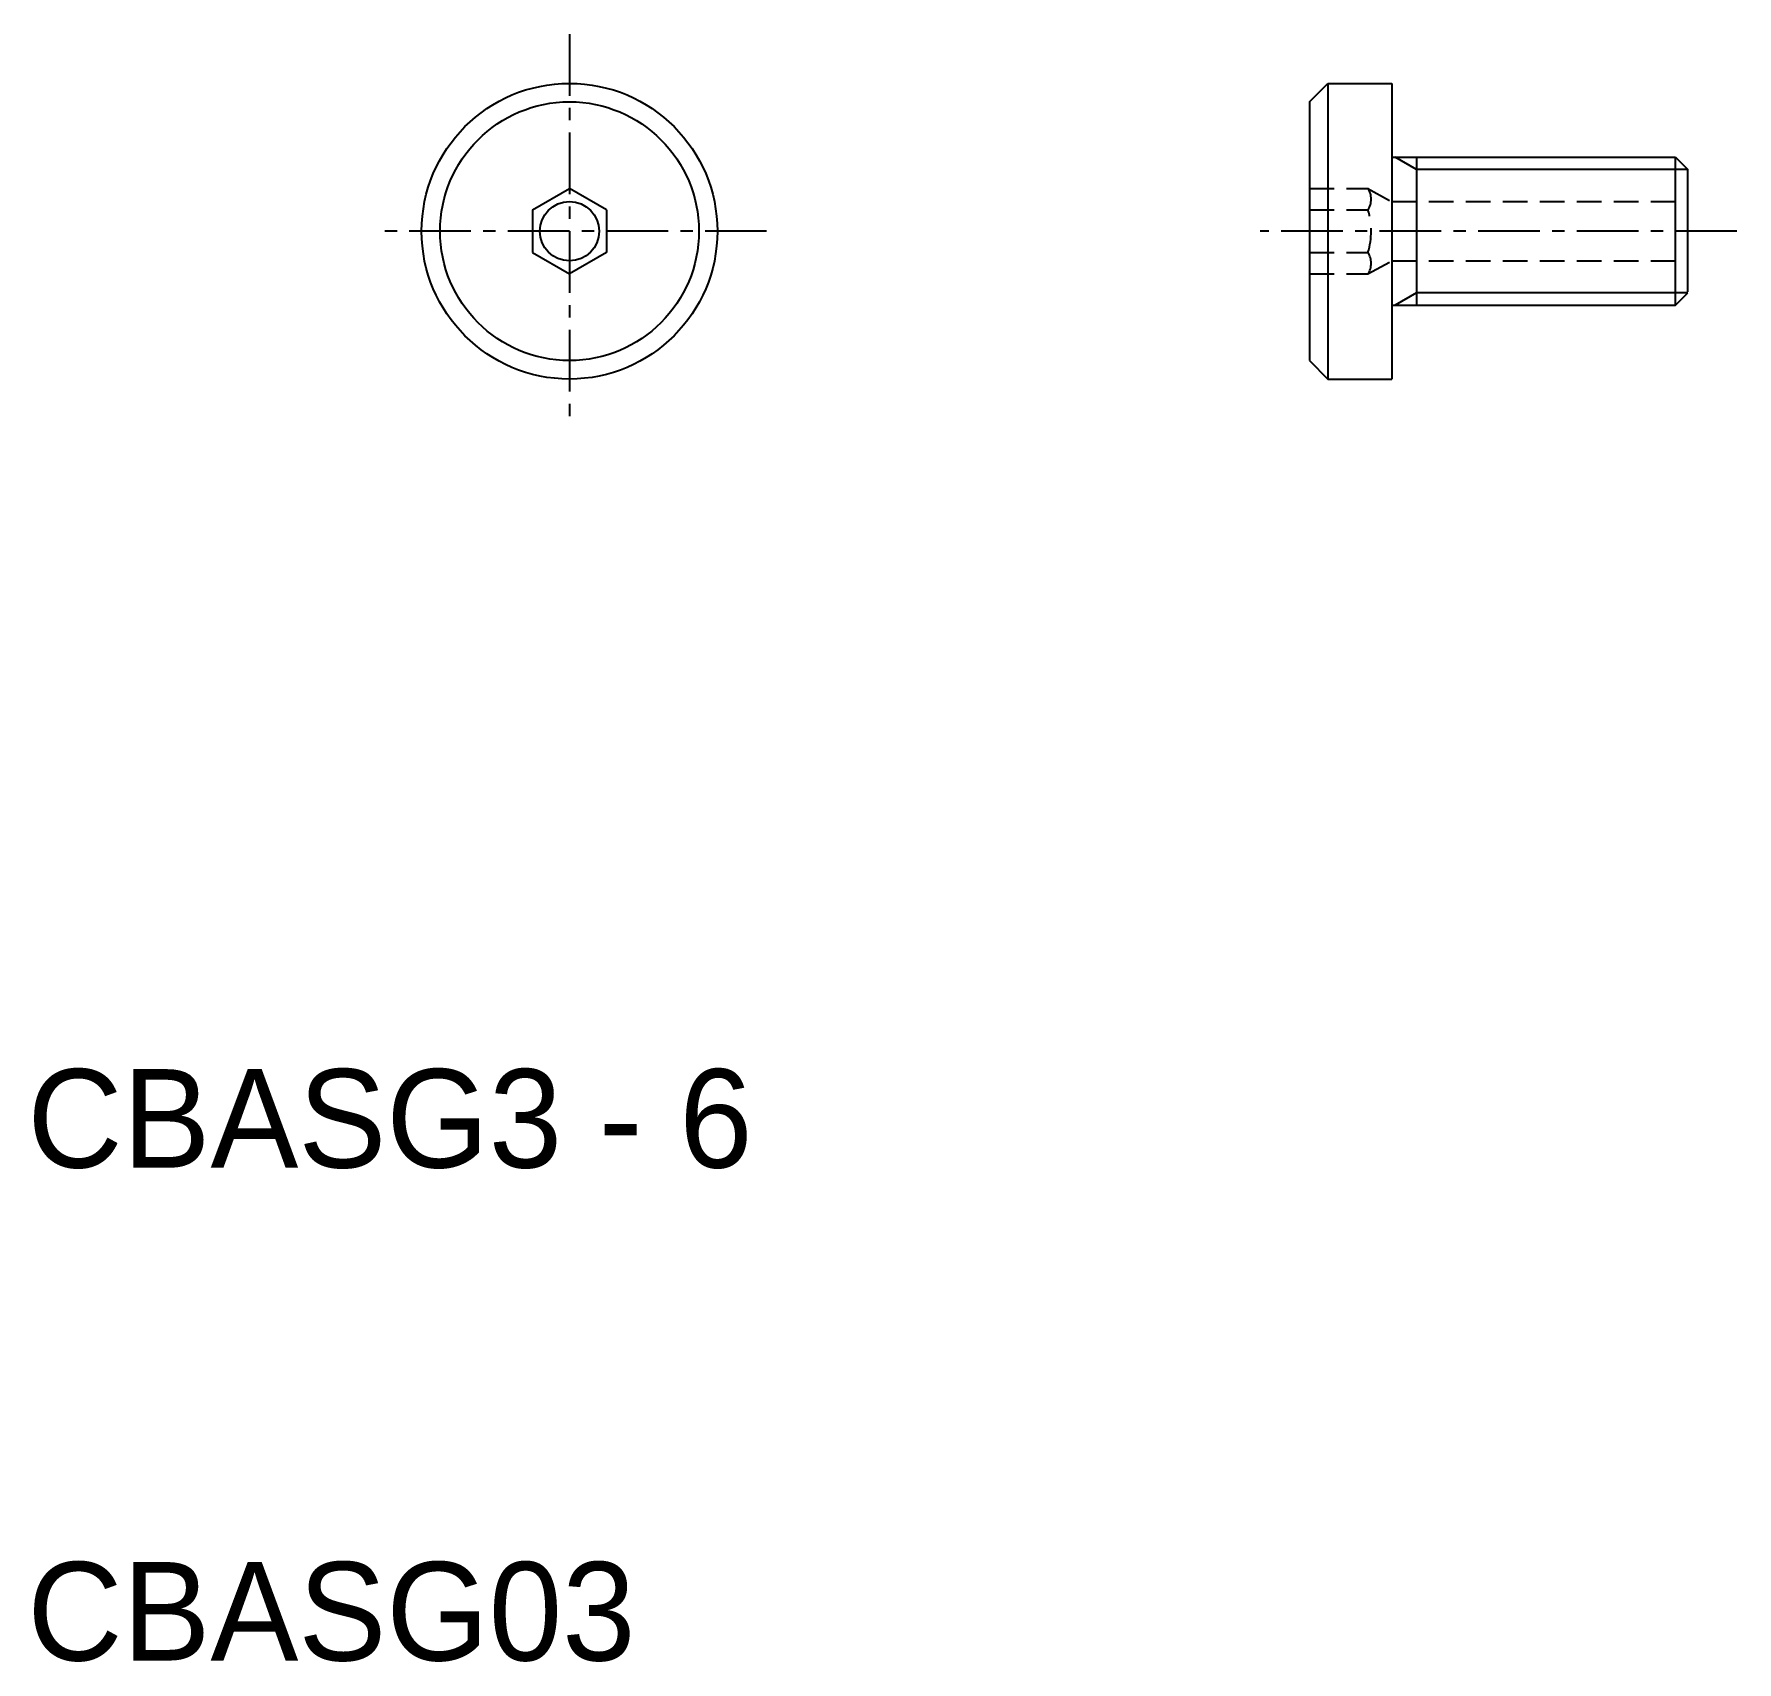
# Model space of a CAD drawing. Extents: x 10.1 to 44.7, y 10 to 43.
import ezdxf

# ---------------------------------------------------------------- set-up
doc = ezdxf.new("R2010")
doc.units = 0
doc.linetypes.add('CENTER', pattern=[2, 1.25, -0.25, 0.25, -0.25])
doc.linetypes.add('DASHED', pattern=[0.75, 0.5, -0.25])
doc.layers.get('0').update_dxf_attribs({"linetype": 'CONTINUOUS'})
doc.layers.add('CENTER', color=1, linetype='CENTER')

msp = doc.modelspace()

# ---------------------------------------------------------------- linework, layer by layer
at = {"color": 7, "linetype": 'CONTINUOUS'}
for p, q in [((36.013, 41.625), (36.387, 42)), ((36.387, 42), (37.688, 42)), ((36.387, 42), (36.387, 36)), ((37.688, 42), (37.688, 36)), ((36.013, 41.625), (36.013, 36.375)), ((37.688, 40.5), (43.438, 40.5)), ((38.188, 40.5), (38.188, 37.5)), ((43.438, 37.5), (43.438, 40.5)), ((43.438, 40.5), (43.688, 40.25)), ((43.688, 37.77), (43.688, 40.25)), ((20.25, 39.433), (21, 39.866)), ((21.75, 39.433), (21, 39.866)), ((20.25, 39.433), (20.25, 38.567)), ((21.75, 39.433), (21.75, 38.567)), ((20.25, 38.567), (21, 38.134)), ((21.75, 38.567), (21, 38.134)), ((43.438, 37.5), (43.688, 37.75)), ((37.688, 37.5), (43.438, 37.5)), ((36.013, 36.375), (36.387, 36)), ((36.387, 36), (37.688, 36))]:
    msp.add_line(p, q, dxfattribs=at)
at = {"color": 3, "linetype": 'CONTINUOUS'}
for p, q in [((38.188, 40.25), (37.754, 40.5)), ((43.688, 40.25), (38.188, 40.25)), ((38.188, 37.75), (37.754, 37.5)), ((43.688, 37.75), (38.188, 37.75))]:
    msp.add_line(p, q, dxfattribs=at)
at = {"color": 3, "linetype": 'DASHED'}
for p, q in [((36.013, 39.866), (37.201, 39.866)), ((37.201, 39.866), (37.688, 39.6)), ((36.013, 39.433), (37.201, 39.433)), ((37.688, 39.6), (43.688, 39.6)), ((37.688, 39.6), (37.688, 38.4)), ((36.013, 38.567), (37.201, 38.567)), ((37.201, 38.134), (37.688, 38.4)), ((37.688, 38.4), (43.688, 38.4)), ((36.013, 38.134), (37.201, 38.134))]:
    msp.add_line(p, q, dxfattribs=at)
at = {"color": 7, "linetype": 'CONTINUOUS'}
for radius in [3, 2.625, 0.6]:
    msp.add_circle((21, 39), radius, dxfattribs=at)
at = {"color": 3, "linetype": 'DASHED'}
for centre, radius, start, end in [((36.878, 39.65), 0.388, 326.1172, 33.8828), ((35.812, 39), 1.454, 342.6801, 17.3199), ((36.878, 38.35), 0.388, 326.1172, 33.8828)]:
    msp.add_arc(centre, radius, start, end, dxfattribs=at)
at = {"layer": 'CENTER', "color": 1, "linetype": 'CENTER'}
for p, q in [((21, 43), (21, 35)), ((25, 39), (17, 39)), ((44.688, 39), (35.013, 39))]:
    msp.add_line(p, q, dxfattribs=at)

# ---------------------------------------------------------------- texts
at = {"color": 7, "linetype": 'CONTINUOUS'}
for s, p in [('CBASG3 - 6', (10, 20)), ('CBASG03', (10, 10))]:
    msp.add_text(s, height=2, dxfattribs=at).set_placement(p)

doc.saveas('drawing.dxf')
